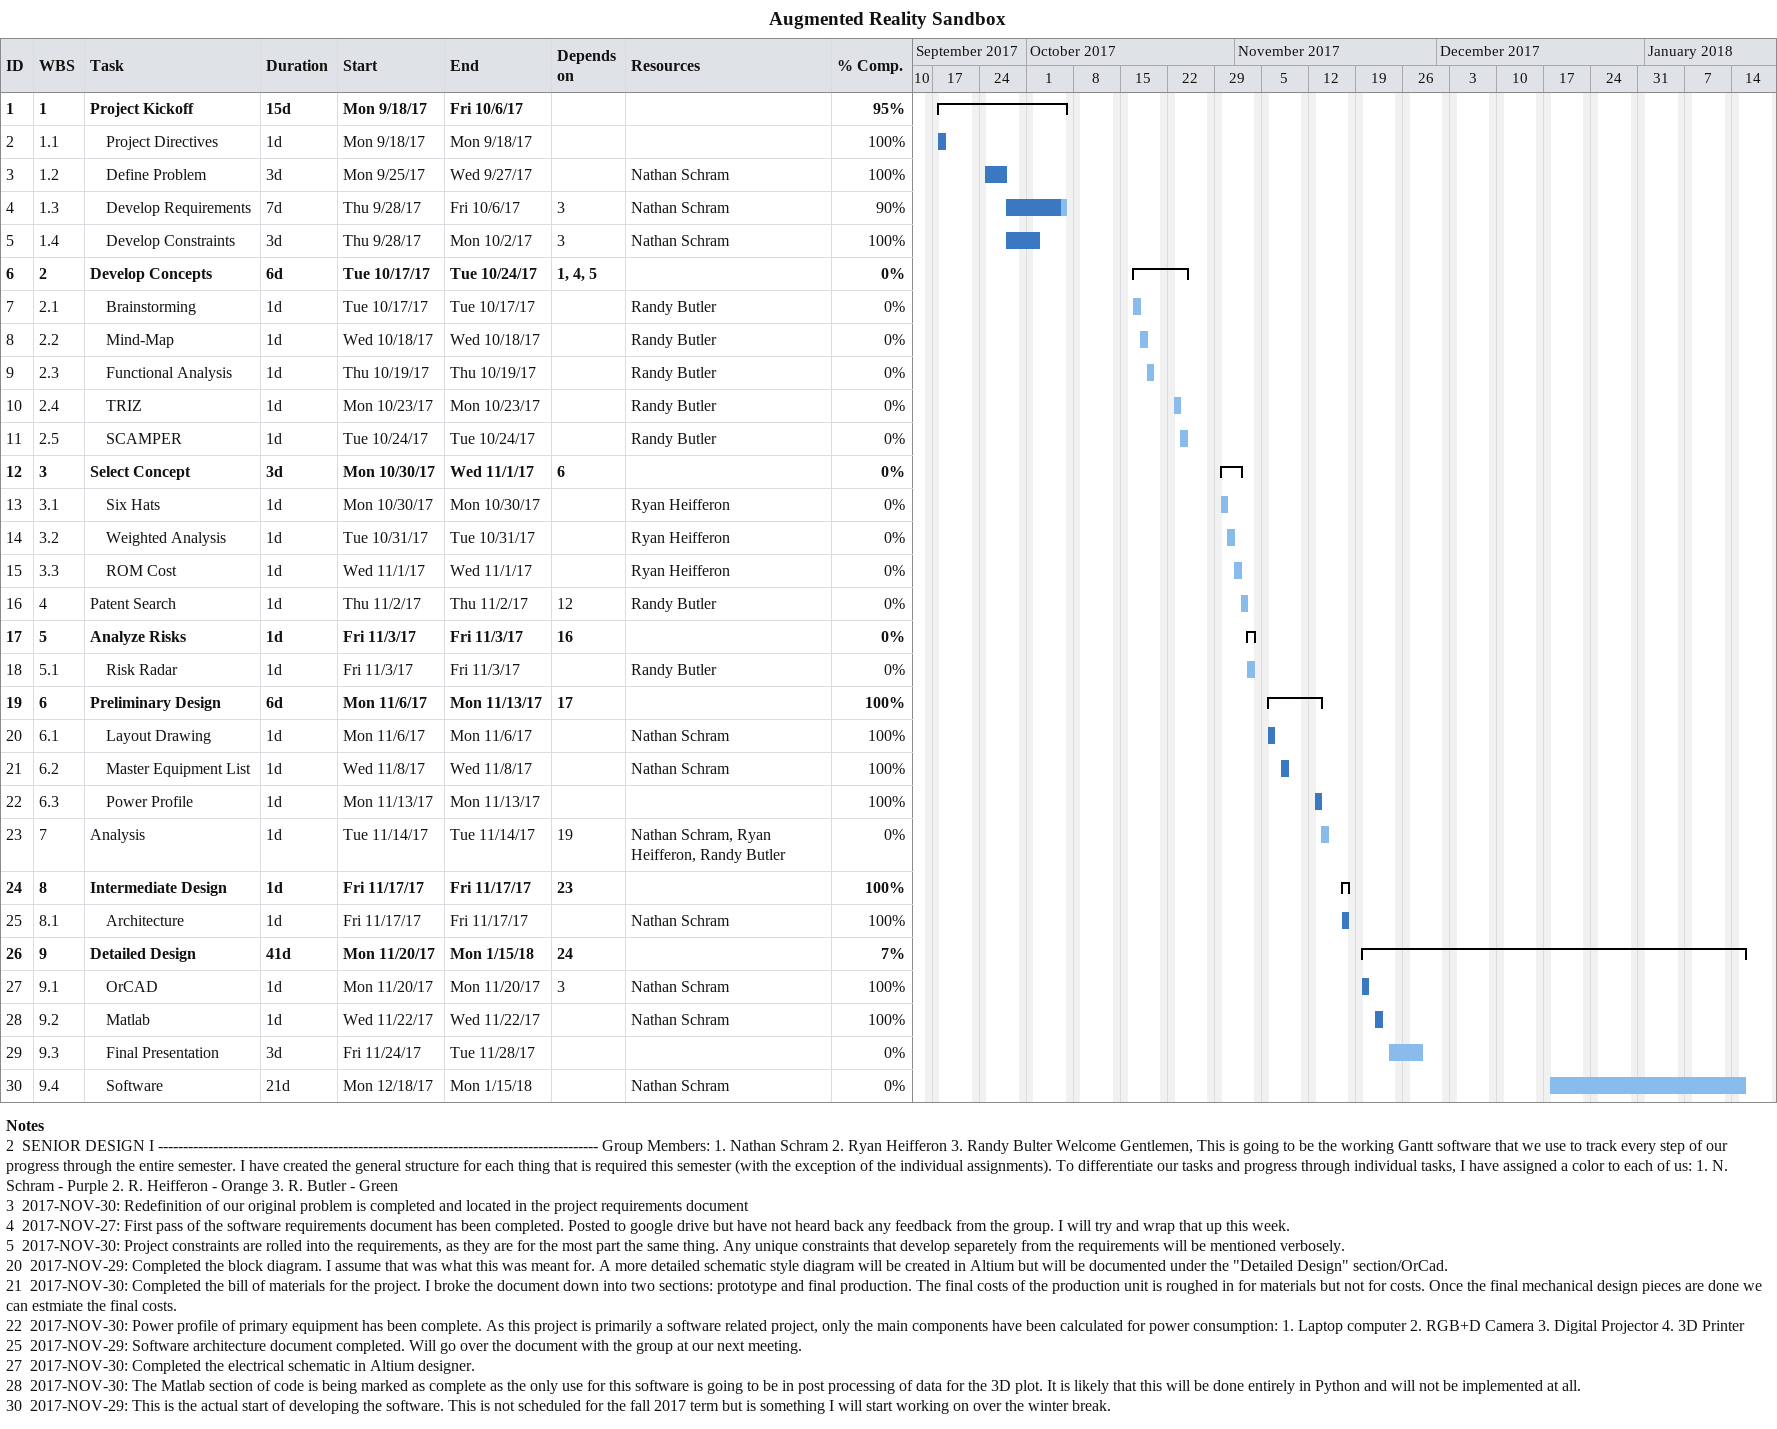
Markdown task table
Augmented Reality Sandbox

| ID | WBS | Task | Duration | Start | Finish | Predecessors | Resources | % complete |
|---|---|---|---|---|---|---|---|---|
| 1 | 1 | **Project Kickoff** | 15d | 2017-09-18 | 2017-10-06 |  |  | 95 |
| 2 | 1.1 | Project Directives | 1d | 2017-09-18 | 2017-09-18 |  |  | 100 |
| 3 | 1.2 | Define Problem | 3d | 2017-09-25 | 2017-09-27 |  | Nathan Schram | 100 |
| 4 | 1.3 | Develop Requirements | 7d | 2017-09-28 | 2017-10-06 | 3 | Nathan Schram | 90 |
| 5 | 1.4 | Develop Constraints | 3d | 2017-09-28 | 2017-10-02 | 3 | Nathan Schram | 100 |
| 6 | 2 | **Develop Concepts** | 6d | 2017-10-17 | 2017-10-24 | 1, 4, 5 |  | 0 |
| 7 | 2.1 | Brainstorming | 1d | 2017-10-17 | 2017-10-17 |  | Randy Butler | 0 |
| 8 | 2.2 | Mind-Map | 1d | 2017-10-18 | 2017-10-18 |  | Randy Butler | 0 |
| 9 | 2.3 | Functional Analysis | 1d | 2017-10-19 | 2017-10-19 |  | Randy Butler | 0 |
| 10 | 2.4 | TRIZ | 1d | 2017-10-23 | 2017-10-23 |  | Randy Butler | 0 |
| 11 | 2.5 | SCAMPER | 1d | 2017-10-24 | 2017-10-24 |  | Randy Butler | 0 |
| 12 | 3 | **Select Concept** | 3d | 2017-10-30 | 2017-11-01 | 6 |  | 0 |
| 13 | 3.1 | Six Hats | 1d | 2017-10-30 | 2017-10-30 |  | Ryan Heifferon | 0 |
| 14 | 3.2 | Weighted Analysis | 1d | 2017-10-31 | 2017-10-31 |  | Ryan Heifferon | 0 |
| 15 | 3.3 | ROM Cost | 1d | 2017-11-01 | 2017-11-01 |  | Ryan Heifferon | 0 |
| 16 | 4 | Patent Search | 1d | 2017-11-02 | 2017-11-02 | 12 | Randy Butler | 0 |
| 17 | 5 | **Analyze Risks** | 1d | 2017-11-03 | 2017-11-03 | 16 |  | 0 |
| 18 | 5.1 | Risk Radar | 1d | 2017-11-03 | 2017-11-03 |  | Randy Butler | 0 |
| 19 | 6 | **Preliminary Design** | 6d | 2017-11-06 | 2017-11-13 | 17 |  | 100 |
| 20 | 6.1 | Layout Drawing | 1d | 2017-11-06 | 2017-11-06 |  | Nathan Schram | 100 |
| 21 | 6.2 | Master Equipment List | 1d | 2017-11-08 | 2017-11-08 |  | Nathan Schram | 100 |
| 22 | 6.3 | Power Profile | 1d | 2017-11-13 | 2017-11-13 |  |  | 100 |
| 23 | 7 | Analysis | 1d | 2017-11-14 | 2017-11-14 | 19 | Nathan Schram, Ryan Heifferon, Randy Butler | 0 |
| 24 | 8 | **Intermediate Design** | 1d | 2017-11-17 | 2017-11-17 | 23 |  | 100 |
| 25 | 8.1 | Architecture | 1d | 2017-11-17 | 2017-11-17 |  | Nathan Schram | 100 |
| 26 | 9 | **Detailed Design** | 41d | 2017-11-20 | 2018-01-15 | 24 |  | 7 |
| 27 | 9.1 | OrCAD | 1d | 2017-11-20 | 2017-11-20 | 3 | Nathan Schram | 100 |
| 28 | 9.2 | Matlab | 1d | 2017-11-22 | 2017-11-22 |  | Nathan Schram | 100 |
| 29 | 9.3 | Final Presentation | 3d | 2017-11-24 | 2017-11-28 |  |  | 0 |
| 30 | 9.4 | Software | 21d | 2017-12-18 | 2018-01-15 |  | Nathan Schram | 0 |

Notes
- 2: SENIOR DESIGN I ---------------------------------------------------------------------------------------- Group Members: 1. Nathan Schram 2. Ryan Heifferon 3. Randy Bulter Welcome Gentlemen, This is going to be the working Gantt software that we use to track every step of our progress through the entire semester. I have created the general structure for each thing that is required this semester (with the exception of the individual assignments). To differentiate our tasks and progress through individual tasks, I have assigned a color to each of us: 1. N. Schram - Purple 2. R. Heifferon - Orange 3. R. Butler - Green
- 3: 2017-NOV-30: Redefinition of our original problem is completed and located in the project requirements document
- 4: 2017-NOV-27: First pass of the software requirements document has been completed. Posted to google drive but have not heard back any feedback from the group. I will try and wrap that up this week.
- 5: 2017-NOV-30: Project constraints are rolled into the requirements, as they are for the most part the same thing. Any unique constraints that develop separetely from the requirements will be mentioned verbosely.
- 20: 2017-NOV-29: Completed the block diagram. I assume that was what this was meant for. A more detailed schematic style diagram will be created in Altium but will be documented under the "Detailed Design" section/OrCad.
- 21: 2017-NOV-30: Completed the bill of materials for the project. I broke the document down into two sections: prototype and final production. The final costs of the production unit is roughed in for materials but not for costs. Once the final mechanical design pieces are done we can estmiate the final costs.
- 22: 2017-NOV-30: Power profile of primary equipment has been complete. As this project is primarily a software related project, only the main components have been calculated for power consumption: 1. Laptop computer 2. RGB+D Camera 3. Digital Projector 4. 3D Printer
- 25: 2017-NOV-29: Software architecture document completed. Will go over the document with the group at our next meeting.
- 27: 2017-NOV-30: Completed the electrical schematic in Altium designer.
- 28: 2017-NOV-30: The Matlab section of code is being marked as complete as the only use for this software is going to be in post processing of data for the 3D plot. It is likely that this will be done entirely in Python and will not be implemented at all.
- 30: 2017-NOV-29: This is the actual start of developing the software. This is not scheduled for the fall 2017 term but is something I will start working on over the winter break.
